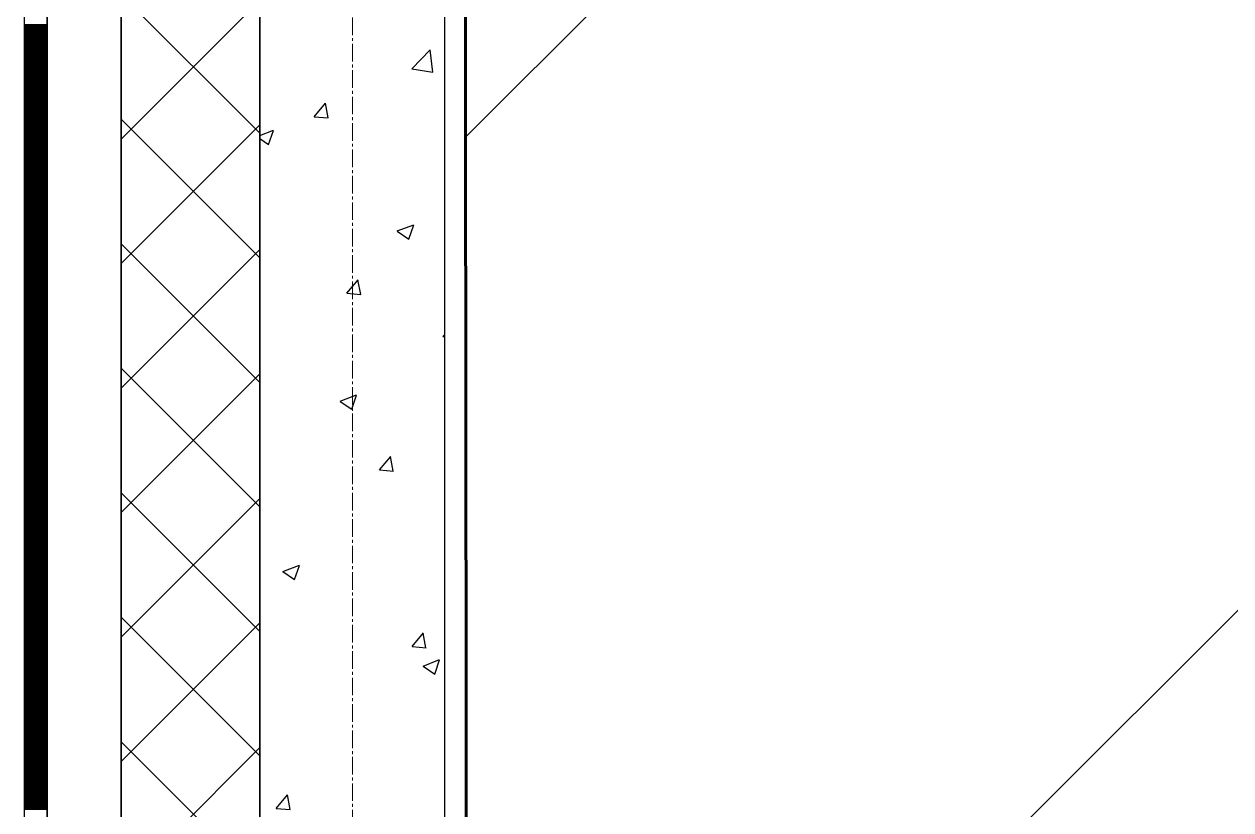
# Model space of a CAD drawing. Header units: millimetres. Extents: x 538266 to 1167394, y 114608 to 637157.
# Drawn here: x 1046079 to 1047383, y 552812 to 553662 of the extents above; entities that cross this region are included whole.
import ezdxf

# ---------------------------------------------------------------- set-up
doc = ezdxf.new("R2010")
doc.units = ezdxf.units.MM
doc.linetypes.add('CENTER2', pattern=[28.575, 19.05, -3.175, 3.175, -3.175])
doc.linetypes.add('DASHED', pattern=[19.05, 12.7, -6.35])
for name, color, linetype, lineweight in [('0) шт стен 3 эт', 150, 'Continuous', 60), ('АР_Стены ПЕНОблок', 52, 'Continuous', 20), ('АР_Тонкая', 254, 'Continuous', 5), ('АР_Утеплитель', 31, 'Continuous', 0), ('АР_Штриховка', 8, 'Continuous', 0)]:
    doc.layers.add(name, color=color, linetype=linetype, lineweight=lineweight)
doc.layers.add('АР_Делит', color=120, linetype='Continuous', lineweight=0, plot=False)
doc.layers.add('РД_Оси_100', color=7, linetype='Continuous', lineweight=0, true_color=0x525252)
doc.layers.add('ФВ-5', color=7, linetype='Continuous')

# ---------------------------------------------------------------- blocks, each defined once
blk = doc.blocks.new('СОШ_2200_АР_ОСИ_М100_28.05.24')
at = {"layer": 'АР_Делит', "color": 251, "linetype": 'DASHED', "true_color": 0x636466}
blk.add_lwpolyline([(114955, 135155), (114955, -355), (93595.036, -355), (93595.036, 13855), (94145, 13855), (94145, 68320), (66055, 68320), (66055, 13857.73), (83455, 13857.73), (83455, -355), (45245, -355), (45245, 13145), (44695, 13145), (44695, 26755), (45245, 26755), (45245, 68320), (20455, 68320), (20455, 26755), (27955, 26755), (27955, 13145), (-355, 13145), (-355, 100855)], dxfattribs=at)
at = {"layer": 'РД_Оси_100', "color": 251, "linetype": 'CENTER2', "true_color": 0x636466}
blk.add_line((0, -6155), (0, 139938.679), dxfattribs=at)
blk = doc.blocks.new('3_этаж1')
at = {"layer": 'АР_Стены ПЕНОблок', "color": 18, "linetype": 'Continuous', "lineweight": 25, "true_color": 0x000000}
for p, q in [((684283.6, 587568.7), (684283.6, 511368.7)), ((684483.6, 511368.7), (684483.6, 587568.7))]:
    blk.add_line(p, q, dxfattribs=at)
at = {"layer": 'АР_Тонкая', "color": 18, "linetype": 'Continuous', "lineweight": 25, "true_color": 0x000000}
for p, q in [((684028.6, 587568.7), (684028.6, 511368.7)), ((684053.6, 587568.7), (684053.6, 511368.7)), ((684053.6, 511368.7), (684053.6, 587568.7)), ((684133.6, 511368.7), (684133.6, 587568.7))]:
    blk.add_line(p, q, dxfattribs=at)
at = {"layer": 'АР_Утеплитель', "color": 18, "linetype": 'Continuous', "lineweight": 25, "true_color": 0x000000}
for p, q in [((684133.6, 587568.7), (684133.6, 511368.7)), ((684283.6, 511368.7), (684283.6, 587568.7))]:
    blk.add_line(p, q, dxfattribs=at)
at = {"layer": 'АР_Штриховка', "color": 18, "linetype": 'Continuous', "lineweight": 25, "true_color": 0x000000}
for p, q in [((684283.6, 553543.9), (684133.6, 553693.9)), ((684133.6, 553537.6), (684283.6, 553687.6)), ((684028.6, 553661.5), (684053.6, 553661.5)), ((684028.6, 553660.5), (684053.6, 553660.5)), ((684028.6, 553659.5), (684053.6, 553659.5)), ((684028.6, 553658.5), (684053.6, 553658.5)), ((684028.6, 553657.5), (684053.6, 553657.5)), ((684028.6, 553656.5), (684053.6, 553656.5)), ((684028.6, 553655.5), (684053.6, 553655.5)), ((684028.6, 553654.5), (684053.6, 553654.5)), ((684028.6, 553653.5), (684053.6, 553653.5)), ((684028.6, 553652.5), (684053.6, 553652.5)), ((684028.6, 553651.5), (684053.6, 553651.5)), ((684028.6, 553650.5), (684053.6, 553650.5)), ((684028.6, 553649.5), (684053.6, 553649.5)), ((684028.6, 553648.5), (684053.6, 553648.5)), ((684028.6, 553647.5), (684053.6, 553647.5)), ((684028.6, 553646.5), (684053.6, 553646.5)), ((684028.6, 553645.5), (684053.6, 553645.5)), ((684028.6, 553644.5), (684053.6, 553644.5)), ((684028.6, 553643.5), (684053.6, 553643.5)), ((684028.6, 553642.5), (684053.6, 553642.5)), ((684028.6, 553641.5), (684053.6, 553641.5)), ((684028.6, 553640.5), (684053.6, 553640.5)), ((684028.6, 553639.5), (684053.6, 553639.5)), ((684028.6, 553638.5), (684053.6, 553638.5)), ((684028.6, 553637.5), (684053.6, 553637.5)), ((684028.6, 553636.5), (684053.6, 553636.5)), ((684028.6, 553635.5), (684053.6, 553635.5)), ((684028.6, 553634.5), (684053.6, 553634.5)), ((684028.6, 553633.5), (684053.6, 553633.5)), ((684447.8, 553613.5), (684467.6, 553634.2)), ((684470.4, 553610), (684467.6, 553634.2)), ((684028.6, 553632.5), (684053.6, 553632.5)), ((684028.6, 553631.5), (684053.6, 553631.5)), ((684028.6, 553630.5), (684053.6, 553630.5)), ((684028.6, 553629.5), (684053.6, 553629.5)), ((684028.6, 553628.5), (684053.6, 553628.5)), ((684028.6, 553627.5), (684053.6, 553627.5)), ((684028.6, 553626.5), (684053.6, 553626.5)), ((684028.6, 553625.5), (684053.6, 553625.5)), ((684028.6, 553624.5), (684053.6, 553624.5)), ((684028.6, 553623.5), (684053.6, 553623.5)), ((684028.6, 553622.5), (684053.6, 553622.5)), ((684028.6, 553621.5), (684053.6, 553621.5)), ((684028.6, 553620.5), (684053.6, 553620.5)), ((684028.6, 553619.5), (684053.6, 553619.5)), ((684028.6, 553618.5), (684053.6, 553618.5)), ((684028.6, 553617.5), (684053.6, 553617.5)), ((684028.6, 553616.5), (684053.6, 553616.5)), ((684028.6, 553615.5), (684053.6, 553615.5)), ((684028.6, 553614.5), (684053.6, 553614.5)), ((684028.6, 553613.5), (684053.6, 553613.5)), ((684028.6, 553612.5), (684053.6, 553612.5)), ((684028.6, 553611.5), (684053.6, 553611.5)), ((684028.6, 553610.5), (684053.6, 553610.5)), ((684028.6, 553609.5), (684053.6, 553609.5)), ((684028.6, 553608.5), (684053.6, 553608.5)), ((684028.6, 553607.5), (684053.6, 553607.5)), ((684447.8, 553613.6), (684470.4, 553610.1)), ((684028.6, 553606.5), (684053.6, 553606.5)), ((684028.6, 553605.5), (684053.6, 553605.5)), ((684028.6, 553604.5), (684053.6, 553604.5)), ((684028.6, 553603.5), (684053.6, 553603.5)), ((684028.6, 553602.5), (684053.6, 553602.5)), ((684028.6, 553601.5), (684053.6, 553601.5)), ((684028.6, 553600.5), (684053.6, 553600.5)), ((684028.6, 553599.5), (684053.6, 553599.5)), ((684028.6, 553598.5), (684053.6, 553598.5)), ((684028.6, 553597.5), (684053.6, 553597.5)), ((684028.6, 553596.5), (684053.6, 553596.5)), ((684028.6, 553595.5), (684053.6, 553595.5)), ((684028.6, 553594.5), (684053.6, 553594.5)), ((684028.6, 553593.5), (684053.6, 553593.5)), ((684028.6, 553592.5), (684053.6, 553592.5)), ((684028.6, 553591.5), (684053.6, 553591.5)), ((684028.6, 553590.5), (684053.6, 553590.5)), ((684028.6, 553589.5), (684053.6, 553589.5)), ((684028.6, 553588.5), (684053.6, 553588.5)), ((684028.6, 553587.5), (684053.6, 553587.5)), ((684028.6, 553586.5), (684053.6, 553586.5)), ((684028.6, 553585.5), (684053.6, 553585.5)), ((684028.6, 553584.5), (684053.6, 553584.5)), ((684028.6, 553583.5), (684053.6, 553583.5)), ((684028.6, 553582.5), (684053.6, 553582.5)), ((684028.6, 553581.5), (684053.6, 553581.5)), ((684028.6, 553580.5), (684053.6, 553580.5)), ((684028.6, 553579.5), (684053.6, 553579.5)), ((684028.6, 553578.5), (684053.6, 553578.5)), ((684028.6, 553577.5), (684053.6, 553577.5)), ((684028.6, 553576.5), (684053.6, 553576.5)), ((684028.6, 553575.5), (684053.6, 553575.5)), ((684028.6, 553574.5), (684053.6, 553574.5)), ((684028.6, 553573.5), (684053.6, 553573.5)), ((684028.6, 553572.5), (684053.6, 553572.5)), ((684028.6, 553571.5), (684053.6, 553571.5)), ((684028.6, 553570.5), (684053.6, 553570.5)), ((684028.6, 553569.5), (684053.6, 553569.5)), ((684028.6, 553568.5), (684053.6, 553568.5)), ((684342.3, 553561.8), (684354.6, 553576.4)), ((684357.3, 553560.5), (684354.4, 553576.4)), ((684028.6, 553567.5), (684053.6, 553567.5)), ((684028.6, 553566.5), (684053.6, 553566.5)), ((684028.6, 553565.5), (684053.6, 553565.5)), ((684028.6, 553564.5), (684053.6, 553564.5)), ((684028.6, 553563.5), (684053.6, 553563.5)), ((684028.6, 553562.5), (684053.6, 553562.5)), ((684028.6, 553561.5), (684053.6, 553561.5)), ((684028.6, 553560.5), (684053.6, 553560.5)), ((684028.6, 553559.5), (684053.6, 553559.5)), ((684028.6, 553558.5), (684053.6, 553558.5)), ((684028.6, 553557.5), (684053.6, 553557.5)), ((684028.6, 553556.5), (684053.6, 553556.5)), ((684028.6, 553555.5), (684053.6, 553555.5)), ((684283.6, 553409.2), (684133.6, 553559.2)), ((684342.3, 553561.8), (684357.5, 553560.5)), ((684028.6, 553554.5), (684053.6, 553554.5)), ((684028.6, 553553.5), (684053.6, 553553.5)), ((684028.6, 553552.5), (684053.6, 553552.5)), ((684028.6, 553551.5), (684053.6, 553551.5)), ((684028.6, 553550.5), (684053.6, 553550.5)), ((684028.6, 553549.5), (684053.6, 553549.5)), ((684028.6, 553548.5), (684053.6, 553548.5)), ((684028.6, 553547.5), (684053.6, 553547.5)), ((684028.6, 553546.5), (684053.6, 553546.5)), ((684028.6, 553545.5), (684053.6, 553545.5)), ((684028.6, 553544.5), (684053.6, 553544.5)), ((684028.6, 553543.5), (684053.6, 553543.5)), ((684028.6, 553542.5), (684053.6, 553542.5)), ((684133.6, 553402.9), (684283.6, 553552.9)), ((684283.6, 553541.6), (684298.3, 553547.3)), ((684293, 553531.7), (684298.2, 553547.1)), ((684028.6, 553541.5), (684053.6, 553541.5)), ((684028.6, 553540.5), (684053.6, 553540.5)), ((684028.6, 553539.5), (684053.6, 553539.5)), ((684028.6, 553538.5), (684053.6, 553538.5)), ((684028.6, 553537.5), (684053.6, 553537.5)), ((684028.6, 553536.5), (684053.6, 553536.5)), ((684028.6, 553535.5), (684053.6, 553535.5)), ((684028.6, 553534.5), (684053.6, 553534.5)), ((684028.6, 553533.5), (684053.6, 553533.5)), ((684028.6, 553532.5), (684053.6, 553532.5)), ((684028.6, 553531.5), (684053.6, 553531.5)), ((684028.6, 553530.5), (684053.6, 553530.5)), ((684028.6, 553529.5), (684053.6, 553529.5)), ((684283.6, 553538.1), (684293, 553531.7)), ((684028.6, 553528.5), (684053.6, 553528.5)), ((684028.6, 553527.5), (684053.6, 553527.5)), ((684028.6, 553526.5), (684053.6, 553526.5)), ((684028.6, 553525.5), (684053.6, 553525.5)), ((684028.6, 553524.5), (684053.6, 553524.5)), ((684028.6, 553523.5), (684053.6, 553523.5)), ((684028.6, 553522.5), (684053.6, 553522.5)), ((684028.6, 553521.5), (684053.6, 553521.5)), ((684028.6, 553520.5), (684053.6, 553520.5)), ((684028.6, 553519.5), (684053.6, 553519.5)), ((684028.6, 553518.5), (684053.6, 553518.5)), ((684028.6, 553517.5), (684053.6, 553517.5)), ((684028.6, 553516.5), (684053.6, 553516.5)), ((684028.6, 553515.5), (684053.6, 553515.5)), ((684028.6, 553514.5), (684053.6, 553514.5)), ((684028.6, 553513.5), (684053.6, 553513.5)), ((684028.6, 553512.5), (684053.6, 553512.5)), ((684028.6, 553511.5), (684053.6, 553511.5)), ((684028.6, 553510.5), (684053.6, 553510.5)), ((684028.6, 553509.5), (684053.6, 553509.5)), ((684028.6, 553508.5), (684053.6, 553508.5)), ((684028.6, 553507.5), (684053.6, 553507.5)), ((684028.6, 553506.5), (684053.6, 553506.5)), ((684028.6, 553505.5), (684053.6, 553505.5)), ((684028.6, 553504.5), (684053.6, 553504.5)), ((684028.6, 553503.5), (684053.6, 553503.5)), ((684028.6, 553502.5), (684053.6, 553502.5)), ((684028.6, 553501.5), (684053.6, 553501.5)), ((684028.6, 553500.5), (684053.6, 553500.5)), ((684028.6, 553499.5), (684053.6, 553499.5)), ((684028.6, 553498.5), (684053.6, 553498.5)), ((684028.6, 553497.5), (684053.6, 553497.5)), ((684028.6, 553496.5), (684053.6, 553496.5)), ((684028.6, 553495.5), (684053.6, 553495.5)), ((684028.6, 553494.5), (684053.6, 553494.5)), ((684028.6, 553493.5), (684053.6, 553493.5)), ((684028.6, 553492.5), (684053.6, 553492.5)), ((684028.6, 553491.5), (684053.6, 553491.5)), ((684028.6, 553490.5), (684053.6, 553490.5)), ((684028.6, 553489.5), (684053.6, 553489.5)), ((684028.6, 553488.5), (684053.6, 553488.5)), ((684028.6, 553487.5), (684053.6, 553487.5)), ((684028.6, 553486.5), (684053.6, 553486.5)), ((684028.6, 553485.5), (684053.6, 553485.5)), ((684028.6, 553484.5), (684053.6, 553484.5)), ((684028.6, 553483.5), (684053.6, 553483.5)), ((684028.6, 553482.5), (684053.6, 553482.5)), ((684028.6, 553481.5), (684053.6, 553481.5)), ((684028.6, 553480.5), (684053.6, 553480.5)), ((684028.6, 553479.5), (684053.6, 553479.5)), ((684028.6, 553478.5), (684053.6, 553478.5)), ((684028.6, 553477.5), (684053.6, 553477.5)), ((684028.6, 553476.5), (684053.6, 553476.5)), ((684028.6, 553475.5), (684053.6, 553475.5)), ((684028.6, 553474.5), (684053.6, 553474.5)), ((684028.6, 553473.5), (684053.6, 553473.5)), ((684028.6, 553472.5), (684053.6, 553472.5)), ((684028.6, 553471.5), (684053.6, 553471.5)), ((684028.6, 553470.5), (684053.6, 553470.5)), ((684028.6, 553469.5), (684053.6, 553469.5)), ((684028.6, 553468.5), (684053.6, 553468.5)), ((684028.6, 553467.5), (684053.6, 553467.5)), ((684028.6, 553466.5), (684053.6, 553466.5)), ((684028.6, 553465.5), (684053.6, 553465.5)), ((684028.6, 553464.5), (684053.6, 553464.5)), ((684028.6, 553463.5), (684053.6, 553463.5)), ((684028.6, 553462.5), (684053.6, 553462.5)), ((684028.6, 553461.5), (684053.6, 553461.5)), ((684028.6, 553460.5), (684053.6, 553460.5)), ((684028.6, 553459.5), (684053.6, 553459.5)), ((684028.6, 553458.5), (684053.6, 553458.5)), ((684028.6, 553457.5), (684053.6, 553457.5)), ((684028.6, 553456.5), (684053.6, 553456.5)), ((684028.6, 553455.5), (684053.6, 553455.5)), ((684028.6, 553454.5), (684053.6, 553454.5)), ((684028.6, 553453.5), (684053.6, 553453.5)), ((684028.6, 553452.5), (684053.6, 553452.5)), ((684028.6, 553451.5), (684053.6, 553451.5)), ((684028.6, 553450.5), (684053.6, 553450.5)), ((684028.6, 553449.5), (684053.6, 553449.5)), ((684028.6, 553448.5), (684053.6, 553448.5)), ((684028.6, 553447.5), (684053.6, 553447.5)), ((684028.6, 553446.5), (684053.6, 553446.5)), ((684028.6, 553445.5), (684053.6, 553445.5)), ((684028.6, 553444.5), (684053.6, 553444.5)), ((684028.6, 553443.5), (684053.6, 553443.5)), ((684028.6, 553442.5), (684053.6, 553442.5)), ((684028.6, 553441.5), (684053.6, 553441.5)), ((684028.6, 553440.5), (684053.6, 553440.5)), ((684028.6, 553439.5), (684053.6, 553439.5)), ((684028.6, 553438.5), (684053.6, 553438.5)), ((684432, 553438), (684444.6, 553429.4)), ((684432.1, 553438.2), (684449.9, 553445)), ((684444.6, 553429.4), (684449.8, 553444.8)), ((684028.6, 553437.5), (684053.6, 553437.5)), ((684028.6, 553436.5), (684053.6, 553436.5)), ((684028.6, 553435.5), (684053.6, 553435.5)), ((684028.6, 553434.5), (684053.6, 553434.5)), ((684028.6, 553433.5), (684053.6, 553433.5)), ((684028.6, 553432.5), (684053.6, 553432.5)), ((684028.6, 553431.5), (684053.6, 553431.5)), ((684028.6, 553430.5), (684053.6, 553430.5)), ((684028.6, 553429.5), (684053.6, 553429.5)), ((684028.6, 553428.5), (684053.6, 553428.5)), ((684028.6, 553427.5), (684053.6, 553427.5)), ((684028.6, 553426.5), (684053.6, 553426.5)), ((684028.6, 553425.5), (684053.6, 553425.5)), ((684028.6, 553424.5), (684053.6, 553424.5)), ((684028.6, 553423.5), (684053.6, 553423.5)), ((684028.6, 553422.5), (684053.6, 553422.5)), ((684028.6, 553421.5), (684053.6, 553421.5)), ((684028.6, 553420.5), (684053.6, 553420.5)), ((684028.6, 553419.5), (684053.6, 553419.5)), ((684028.6, 553418.5), (684053.6, 553418.5)), ((684028.6, 553417.5), (684053.6, 553417.5)), ((684028.6, 553416.5), (684053.6, 553416.5)), ((684028.6, 553415.5), (684053.6, 553415.5)), ((684028.6, 553414.5), (684053.6, 553414.5)), ((684028.6, 553413.5), (684053.6, 553413.5)), ((684028.6, 553412.5), (684053.6, 553412.5)), ((684283.6, 553274.4), (684133.6, 553424.4)), ((684133.6, 553268.2), (684283.6, 553418.2)), ((684028.6, 553411.5), (684053.6, 553411.5)), ((684028.6, 553410.5), (684053.6, 553410.5)), ((684028.6, 553409.5), (684053.6, 553409.5)), ((684028.6, 553408.5), (684053.6, 553408.5)), ((684028.6, 553407.5), (684053.6, 553407.5)), ((684028.6, 553406.5), (684053.6, 553406.5)), ((684028.6, 553405.5), (684053.6, 553405.5)), ((684028.6, 553404.5), (684053.6, 553404.5)), ((684028.6, 553403.5), (684053.6, 553403.5)), ((684028.6, 553402.5), (684053.6, 553402.5)), ((684028.6, 553401.5), (684053.6, 553401.5)), ((684028.6, 553400.5), (684053.6, 553400.5)), ((684028.6, 553399.5), (684053.6, 553399.5)), ((684028.6, 553398.5), (684053.6, 553398.5)), ((684028.6, 553397.5), (684053.6, 553397.5)), ((684028.6, 553396.5), (684053.6, 553396.5)), ((684028.6, 553395.5), (684053.6, 553395.5)), ((684028.6, 553394.5), (684053.6, 553394.5)), ((684028.6, 553393.5), (684053.6, 553393.5)), ((684028.6, 553392.5), (684053.6, 553392.5)), ((684028.6, 553391.5), (684053.6, 553391.5)), ((684028.6, 553390.5), (684053.6, 553390.5)), ((684028.6, 553389.5), (684053.6, 553389.5)), ((684028.6, 553388.5), (684053.6, 553388.5)), ((684028.6, 553387.5), (684053.6, 553387.5)), ((684028.6, 553386.5), (684053.6, 553386.5)), ((684028.6, 553385.5), (684053.6, 553385.5)), ((684028.6, 553384.5), (684053.6, 553384.5)), ((684028.6, 553383.5), (684053.6, 553383.5)), ((684028.6, 553382.5), (684053.6, 553382.5)), ((684028.6, 553381.5), (684053.6, 553381.5)), ((684028.6, 553380.5), (684053.6, 553380.5)), ((684028.6, 553379.5), (684053.6, 553379.5)), ((684028.6, 553378.5), (684053.6, 553378.5)), ((684028.6, 553377.5), (684053.6, 553377.5)), ((684028.6, 553376.5), (684053.6, 553376.5)), ((684028.6, 553375.5), (684053.6, 553375.5)), ((684028.6, 553374.5), (684053.6, 553374.5)), ((684028.6, 553373.5), (684053.6, 553373.5)), ((684028.6, 553372.5), (684053.6, 553372.5)), ((684377.5, 553370.8), (684389.8, 553385.4)), ((684392.6, 553369.4), (684389.6, 553385.3)), ((684028.6, 553371.5), (684053.6, 553371.5)), ((684028.6, 553370.5), (684053.6, 553370.5)), ((684028.6, 553369.5), (684053.6, 553369.5)), ((684028.6, 553368.5), (684053.6, 553368.5)), ((684028.6, 553367.5), (684053.6, 553367.5)), ((684028.6, 553366.5), (684053.6, 553366.5)), ((684028.6, 553365.5), (684053.6, 553365.5)), ((684028.6, 553364.5), (684053.6, 553364.5)), ((684028.6, 553363.5), (684053.6, 553363.5)), ((684028.6, 553362.5), (684053.6, 553362.5)), ((684028.6, 553361.5), (684053.6, 553361.5)), ((684028.6, 553360.5), (684053.6, 553360.5)), ((684028.6, 553359.5), (684053.6, 553359.5)), ((684377.5, 553370.8), (684392.7, 553369.4)), ((684028.6, 553358.5), (684053.6, 553358.5)), ((684028.6, 553357.5), (684053.6, 553357.5)), ((684028.6, 553356.5), (684053.6, 553356.5)), ((684028.6, 553355.5), (684053.6, 553355.5)), ((684028.6, 553354.5), (684053.6, 553354.5)), ((684028.6, 553353.5), (684053.6, 553353.5)), ((684028.6, 553352.5), (684053.6, 553352.5)), ((684028.6, 553351.5), (684053.6, 553351.5)), ((684028.6, 553350.5), (684053.6, 553350.5)), ((684028.6, 553349.5), (684053.6, 553349.5)), ((684028.6, 553348.5), (684053.6, 553348.5)), ((684028.6, 553347.5), (684053.6, 553347.5)), ((684028.6, 553346.5), (684053.6, 553346.5)), ((684028.6, 553345.5), (684053.6, 553345.5)), ((684028.6, 553344.5), (684053.6, 553344.5)), ((684028.6, 553343.5), (684053.6, 553343.5)), ((684028.6, 553342.5), (684053.6, 553342.5)), ((684028.6, 553341.5), (684053.6, 553341.5)), ((684028.6, 553340.5), (684053.6, 553340.5)), ((684028.6, 553339.5), (684053.6, 553339.5)), ((684028.6, 553338.5), (684053.6, 553338.5)), ((684028.6, 553337.5), (684053.6, 553337.5)), ((684028.6, 553336.5), (684053.6, 553336.5)), ((684028.6, 553335.5), (684053.6, 553335.5)), ((684028.6, 553334.5), (684053.6, 553334.5)), ((684028.6, 553333.5), (684053.6, 553333.5)), ((684028.6, 553332.5), (684053.6, 553332.5)), ((684028.6, 553331.5), (684053.6, 553331.5)), ((684028.6, 553330.5), (684053.6, 553330.5)), ((684028.6, 553329.5), (684053.6, 553329.5)), ((684028.6, 553328.5), (684053.6, 553328.5)), ((684028.6, 553327.5), (684053.6, 553327.5)), ((684028.6, 553326.5), (684053.6, 553326.5)), ((684028.6, 553325.5), (684053.6, 553325.5)), ((684028.6, 553324.5), (684053.6, 553324.5)), ((684028.6, 553323.5), (684053.6, 553323.5)), ((684028.6, 553322.5), (684053.6, 553322.5)), ((684028.6, 553321.5), (684053.6, 553321.5)), ((684028.6, 553320.5), (684053.6, 553320.5)), ((684481.5, 553324.1), (684483.6, 553326.3)), ((684481.5, 553324.1), (684483.6, 553323.8)), ((684028.6, 553319.5), (684053.6, 553319.5)), ((684028.6, 553318.5), (684053.6, 553318.5)), ((684028.6, 553317.5), (684053.6, 553317.5)), ((684028.6, 553316.5), (684053.6, 553316.5)), ((684028.6, 553315.5), (684053.6, 553315.5)), ((684028.6, 553314.5), (684053.6, 553314.5)), ((684028.6, 553313.5), (684053.6, 553313.5)), ((684028.6, 553312.5), (684053.6, 553312.5)), ((684028.6, 553311.5), (684053.6, 553311.5)), ((684028.6, 553310.5), (684053.6, 553310.5)), ((684028.6, 553309.5), (684053.6, 553309.5)), ((684028.6, 553308.5), (684053.6, 553308.5)), ((684028.6, 553307.5), (684053.6, 553307.5)), ((684028.6, 553306.5), (684053.6, 553306.5)), ((684028.6, 553305.5), (684053.6, 553305.5)), ((684028.6, 553304.5), (684053.6, 553304.5)), ((684028.6, 553303.5), (684053.6, 553303.5)), ((684028.6, 553302.5), (684053.6, 553302.5)), ((684028.6, 553301.5), (684053.6, 553301.5)), ((684028.6, 553300.5), (684053.6, 553300.5)), ((684028.6, 553299.5), (684053.6, 553299.5)), ((684028.6, 553298.5), (684053.6, 553298.5)), ((684028.6, 553297.5), (684053.6, 553297.5)), ((684028.6, 553296.5), (684053.6, 553296.5)), ((684028.6, 553295.5), (684053.6, 553295.5)), ((684028.6, 553294.5), (684053.6, 553294.5)), ((684028.6, 553293.5), (684053.6, 553293.5)), ((684028.6, 553292.5), (684053.6, 553292.5)), ((684028.6, 553291.5), (684053.6, 553291.5)), ((684028.6, 553290.5), (684053.6, 553290.5)), ((684028.6, 553289.5), (684053.6, 553289.5)), ((684028.6, 553288.5), (684053.6, 553288.5)), ((684028.6, 553287.5), (684053.6, 553287.5)), ((684028.6, 553286.5), (684053.6, 553286.5)), ((684028.6, 553285.5), (684053.6, 553285.5)), ((684028.6, 553284.5), (684053.6, 553284.5)), ((684028.6, 553283.5), (684053.6, 553283.5)), ((684028.6, 553282.5), (684053.6, 553282.5)), ((684028.6, 553281.5), (684053.6, 553281.5)), ((684283.6, 553139.7), (684133.6, 553289.7)), ((684133.6, 553133.5), (684283.6, 553283.5)), ((684028.6, 553280.5), (684053.6, 553280.5)), ((684028.6, 553279.5), (684053.6, 553279.5)), ((684028.6, 553278.5), (684053.6, 553278.5)), ((684028.6, 553277.5), (684053.6, 553277.5)), ((684028.6, 553276.5), (684053.6, 553276.5)), ((684028.6, 553275.5), (684053.6, 553275.5)), ((684028.6, 553274.5), (684053.6, 553274.5)), ((684028.6, 553273.5), (684053.6, 553273.5)), ((684028.6, 553272.5), (684053.6, 553272.5)), ((684028.6, 553271.5), (684053.6, 553271.5)), ((684028.6, 553270.5), (684053.6, 553270.5)), ((684028.6, 553269.5), (684053.6, 553269.5)), ((684028.6, 553268.5), (684053.6, 553268.5)), ((684028.6, 553267.5), (684053.6, 553267.5)), ((684028.6, 553266.5), (684053.6, 553266.5)), ((684028.6, 553265.5), (684053.6, 553265.5)), ((684028.6, 553264.5), (684053.6, 553264.5)), ((684028.6, 553263.5), (684053.6, 553263.5)), ((684028.6, 553262.5), (684053.6, 553262.5)), ((684028.6, 553261.5), (684053.6, 553261.5)), ((684028.6, 553260.5), (684053.6, 553260.5)), ((684028.6, 553259.5), (684053.6, 553259.5)), ((684028.6, 553258.5), (684053.6, 553258.5)), ((684028.6, 553257.5), (684053.6, 553257.5)), ((684028.6, 553256.5), (684053.6, 553256.5)), ((684028.6, 553255.5), (684053.6, 553255.5)), ((684370.3, 553254), (684388.1, 553260.8)), ((684382.8, 553245.3), (684388, 553260.6)), ((684028.6, 553254.5), (684053.6, 553254.5)), ((684028.6, 553253.5), (684053.6, 553253.5)), ((684028.6, 553252.5), (684053.6, 553252.5)), ((684028.6, 553251.5), (684053.6, 553251.5)), ((684028.6, 553250.5), (684053.6, 553250.5)), ((684028.6, 553249.5), (684053.6, 553249.5)), ((684028.6, 553248.5), (684053.6, 553248.5)), ((684028.6, 553247.5), (684053.6, 553247.5)), ((684028.6, 553246.5), (684053.6, 553246.5)), ((684028.6, 553245.5), (684053.6, 553245.5)), ((684028.6, 553244.5), (684053.6, 553244.5)), ((684028.6, 553243.5), (684053.6, 553243.5)), ((684028.6, 553242.5), (684053.6, 553242.5)), ((684370.2, 553253.8), (684382.8, 553245.3)), ((684028.6, 553241.5), (684053.6, 553241.5)), ((684028.6, 553240.5), (684053.6, 553240.5)), ((684028.6, 553239.5), (684053.6, 553239.5)), ((684028.6, 553238.5), (684053.6, 553238.5)), ((684028.6, 553237.5), (684053.6, 553237.5)), ((684028.6, 553236.5), (684053.6, 553236.5)), ((684028.6, 553235.5), (684053.6, 553235.5)), ((684028.6, 553234.5), (684053.6, 553234.5)), ((684028.6, 553233.5), (684053.6, 553233.5)), ((684028.6, 553232.5), (684053.6, 553232.5)), ((684028.6, 553231.5), (684053.6, 553231.5)), ((684028.6, 553230.5), (684053.6, 553230.5)), ((684028.6, 553229.5), (684053.6, 553229.5)), ((684028.6, 553228.5), (684053.6, 553228.5)), ((684028.6, 553227.5), (684053.6, 553227.5)), ((684028.6, 553226.5), (684053.6, 553226.5)), ((684028.6, 553225.5), (684053.6, 553225.5)), ((684028.6, 553224.5), (684053.6, 553224.5)), ((684028.6, 553223.5), (684053.6, 553223.5)), ((684028.6, 553222.5), (684053.6, 553222.5)), ((684028.6, 553221.5), (684053.6, 553221.5)), ((684028.6, 553220.5), (684053.6, 553220.5)), ((684028.6, 553219.5), (684053.6, 553219.5)), ((684028.6, 553218.5), (684053.6, 553218.5)), ((684028.6, 553217.5), (684053.6, 553217.5)), ((684028.6, 553216.5), (684053.6, 553216.5)), ((684028.6, 553215.5), (684053.6, 553215.5)), ((684028.6, 553214.5), (684053.6, 553214.5)), ((684028.6, 553213.5), (684053.6, 553213.5)), ((684028.6, 553212.5), (684053.6, 553212.5)), ((684028.6, 553211.5), (684053.6, 553211.5)), ((684028.6, 553210.5), (684053.6, 553210.5)), ((684028.6, 553209.5), (684053.6, 553209.5)), ((684028.6, 553208.5), (684053.6, 553208.5)), ((684028.6, 553207.5), (684053.6, 553207.5)), ((684028.6, 553206.5), (684053.6, 553206.5)), ((684028.6, 553205.5), (684053.6, 553205.5)), ((684028.6, 553204.5), (684053.6, 553204.5)), ((684028.6, 553203.5), (684053.6, 553203.5)), ((684028.6, 553202.5), (684053.6, 553202.5)), ((684028.6, 553201.5), (684053.6, 553201.5)), ((684028.6, 553200.5), (684053.6, 553200.5)), ((684028.6, 553199.5), (684053.6, 553199.5)), ((684028.6, 553198.5), (684053.6, 553198.5)), ((684028.6, 553197.5), (684053.6, 553197.5)), ((684028.6, 553196.5), (684053.6, 553196.5)), ((684028.6, 553195.5), (684053.6, 553195.5)), ((684028.6, 553194.5), (684053.6, 553194.5)), ((684028.6, 553193.5), (684053.6, 553193.5)), ((684028.6, 553192.5), (684053.6, 553192.5)), ((684028.6, 553191.5), (684053.6, 553191.5)), ((684028.6, 553190.5), (684053.6, 553190.5)), ((684412.8, 553179.7), (684425, 553194.3)), ((684427.8, 553178.4), (684424.9, 553194.3)), ((684028.6, 553189.5), (684053.6, 553189.5)), ((684028.6, 553188.5), (684053.6, 553188.5)), ((684028.6, 553187.5), (684053.6, 553187.5)), ((684028.6, 553186.5), (684053.6, 553186.5)), ((684028.6, 553185.5), (684053.6, 553185.5)), ((684028.6, 553184.5), (684053.6, 553184.5)), ((684028.6, 553183.5), (684053.6, 553183.5)), ((684028.6, 553182.5), (684053.6, 553182.5)), ((684028.6, 553181.5), (684053.6, 553181.5)), ((684028.6, 553180.5), (684053.6, 553180.5)), ((684028.6, 553179.5), (684053.6, 553179.5)), ((684028.6, 553178.5), (684053.6, 553178.5)), ((684028.6, 553177.5), (684053.6, 553177.5)), ((684412.8, 553179.7), (684428, 553178.4)), ((684028.6, 553176.5), (684053.6, 553176.5)), ((684028.6, 553175.5), (684053.6, 553175.5)), ((684028.6, 553174.5), (684053.6, 553174.5)), ((684028.6, 553173.5), (684053.6, 553173.5)), ((684028.6, 553172.5), (684053.6, 553172.5)), ((684028.6, 553171.5), (684053.6, 553171.5)), ((684028.6, 553170.5), (684053.6, 553170.5)), ((684028.6, 553169.5), (684053.6, 553169.5)), ((684028.6, 553168.5), (684053.6, 553168.5)), ((684028.6, 553167.5), (684053.6, 553167.5)), ((684028.6, 553166.5), (684053.6, 553166.5)), ((684028.6, 553165.5), (684053.6, 553165.5)), ((684028.6, 553164.5), (684053.6, 553164.5)), ((684028.6, 553163.5), (684053.6, 553163.5)), ((684028.6, 553162.5), (684053.6, 553162.5)), ((684028.6, 553161.5), (684053.6, 553161.5)), ((684028.6, 553160.5), (684053.6, 553160.5)), ((684028.6, 553159.5), (684053.6, 553159.5)), ((684028.6, 553158.5), (684053.6, 553158.5)), ((684028.6, 553157.5), (684053.6, 553157.5)), ((684028.6, 553156.5), (684053.6, 553156.5)), ((684028.6, 553155.5), (684053.6, 553155.5)), ((684028.6, 553154.5), (684053.6, 553154.5)), ((684028.6, 553153.5), (684053.6, 553153.5)), ((684028.6, 553152.5), (684053.6, 553152.5)), ((684028.6, 553151.5), (684053.6, 553151.5)), ((684283.6, 553005), (684133.6, 553155)), ((684028.6, 553150.5), (684053.6, 553150.5)), ((684028.6, 553149.5), (684053.6, 553149.5)), ((684028.6, 553148.5), (684053.6, 553148.5)), ((684028.6, 553147.5), (684053.6, 553147.5)), ((684028.6, 553146.5), (684053.6, 553146.5)), ((684028.6, 553145.5), (684053.6, 553145.5)), ((684028.6, 553144.5), (684053.6, 553144.5)), ((684028.6, 553143.5), (684053.6, 553143.5)), ((684028.6, 553142.5), (684053.6, 553142.5)), ((684028.6, 553141.5), (684053.6, 553141.5)), ((684028.6, 553140.5), (684053.6, 553140.5)), ((684028.6, 553139.5), (684053.6, 553139.5)), ((684028.6, 553138.5), (684053.6, 553138.5)), ((684133.6, 552998.8), (684283.6, 553148.8)), ((684028.6, 553137.5), (684053.6, 553137.5)), ((684028.6, 553136.5), (684053.6, 553136.5)), ((684028.6, 553135.5), (684053.6, 553135.5)), ((684028.6, 553134.5), (684053.6, 553134.5)), ((684028.6, 553133.5), (684053.6, 553133.5)), ((684028.6, 553132.5), (684053.6, 553132.5)), ((684028.6, 553131.5), (684053.6, 553131.5)), ((684028.6, 553130.5), (684053.6, 553130.5)), ((684028.6, 553129.5), (684053.6, 553129.5)), ((684028.6, 553128.5), (684053.6, 553128.5)), ((684028.6, 553127.5), (684053.6, 553127.5)), ((684028.6, 553126.5), (684053.6, 553126.5)), ((684028.6, 553125.5), (684053.6, 553125.5)), ((684028.6, 553124.5), (684053.6, 553124.5)), ((684028.6, 553123.5), (684053.6, 553123.5)), ((684028.6, 553122.5), (684053.6, 553122.5)), ((684028.6, 553121.5), (684053.6, 553121.5)), ((684028.6, 553120.5), (684053.6, 553120.5)), ((684028.6, 553119.5), (684053.6, 553119.5)), ((684028.6, 553118.5), (684053.6, 553118.5)), ((684028.6, 553117.5), (684053.6, 553117.5)), ((684028.6, 553116.5), (684053.6, 553116.5)), ((684028.6, 553115.5), (684053.6, 553115.5)), ((684028.6, 553114.5), (684053.6, 553114.5)), ((684028.6, 553113.5), (684053.6, 553113.5)), ((684028.6, 553112.5), (684053.6, 553112.5)), ((684028.6, 553111.5), (684053.6, 553111.5)), ((684028.6, 553110.5), (684053.6, 553110.5)), ((684028.6, 553109.5), (684053.6, 553109.5)), ((684028.6, 553108.5), (684053.6, 553108.5)), ((684028.6, 553107.5), (684053.6, 553107.5)), ((684028.6, 553106.5), (684053.6, 553106.5)), ((684028.6, 553105.5), (684053.6, 553105.5)), ((684028.6, 553104.5), (684053.6, 553104.5)), ((684028.6, 553103.5), (684053.6, 553103.5)), ((684028.6, 553102.5), (684053.6, 553102.5)), ((684028.6, 553101.5), (684053.6, 553101.5)), ((684028.6, 553100.5), (684053.6, 553100.5)), ((684028.6, 553099.5), (684053.6, 553099.5)), ((684028.6, 553098.5), (684053.6, 553098.5)), ((684028.6, 553097.5), (684053.6, 553097.5)), ((684028.6, 553096.5), (684053.6, 553096.5)), ((684028.6, 553095.5), (684053.6, 553095.5)), ((684028.6, 553094.5), (684053.6, 553094.5)), ((684028.6, 553093.5), (684053.6, 553093.5)), ((684028.6, 553092.5), (684053.6, 553092.5)), ((684028.6, 553091.5), (684053.6, 553091.5)), ((684028.6, 553090.5), (684053.6, 553090.5)), ((684028.6, 553089.5), (684053.6, 553089.5)), ((684028.6, 553088.5), (684053.6, 553088.5)), ((684028.6, 553087.5), (684053.6, 553087.5)), ((684028.6, 553086.5), (684053.6, 553086.5)), ((684028.6, 553085.5), (684053.6, 553085.5)), ((684028.6, 553084.5), (684053.6, 553084.5)), ((684028.6, 553083.5), (684053.6, 553083.5)), ((684028.6, 553082.5), (684053.6, 553082.5)), ((684028.6, 553081.5), (684053.6, 553081.5)), ((684028.6, 553080.5), (684053.6, 553080.5)), ((684028.6, 553079.5), (684053.6, 553079.5)), ((684028.6, 553078.5), (684053.6, 553078.5)), ((684028.6, 553077.5), (684053.6, 553077.5)), ((684028.6, 553076.5), (684053.6, 553076.5)), ((684028.6, 553075.5), (684053.6, 553075.5)), ((684028.6, 553074.5), (684053.6, 553074.5)), ((684028.6, 553073.5), (684053.6, 553073.5)), ((684028.6, 553072.5), (684053.6, 553072.5)), ((684308.5, 553069.8), (684326.3, 553076.6)), ((684321, 553061.1), (684326.2, 553076.4)), ((684028.6, 553071.5), (684053.6, 553071.5)), ((684028.6, 553070.5), (684053.6, 553070.5)), ((684028.6, 553069.5), (684053.6, 553069.5)), ((684028.6, 553068.5), (684053.6, 553068.5)), ((684028.6, 553067.5), (684053.6, 553067.5)), ((684028.6, 553066.5), (684053.6, 553066.5)), ((684028.6, 553065.5), (684053.6, 553065.5)), ((684028.6, 553064.5), (684053.6, 553064.5)), ((684028.6, 553063.5), (684053.6, 553063.5)), ((684028.6, 553062.5), (684053.6, 553062.5)), ((684028.6, 553061.5), (684053.6, 553061.5)), ((684028.6, 553060.5), (684053.6, 553060.5)), ((684028.6, 553059.5), (684053.6, 553059.5)), ((684308.4, 553069.6), (684321, 553061.1)), ((684028.6, 553058.5), (684053.6, 553058.5)), ((684028.6, 553057.5), (684053.6, 553057.5)), ((684028.6, 553056.5), (684053.6, 553056.5)), ((684028.6, 553055.5), (684053.6, 553055.5)), ((684028.6, 553054.5), (684053.6, 553054.5)), ((684028.6, 553053.5), (684053.6, 553053.5)), ((684028.6, 553052.5), (684053.6, 553052.5)), ((684028.6, 553051.5), (684053.6, 553051.5)), ((684028.6, 553050.5), (684053.6, 553050.5)), ((684028.6, 553049.5), (684053.6, 553049.5)), ((684028.6, 553048.5), (684053.6, 553048.5)), ((684028.6, 553047.5), (684053.6, 553047.5)), ((684028.6, 553046.5), (684053.6, 553046.5)), ((684028.6, 553045.5), (684053.6, 553045.5)), ((684028.6, 553044.5), (684053.6, 553044.5)), ((684028.6, 553043.5), (684053.6, 553043.5)), ((684028.6, 553042.5), (684053.6, 553042.5)), ((684028.6, 553041.5), (684053.6, 553041.5)), ((684028.6, 553040.5), (684053.6, 553040.5)), ((684028.6, 553039.5), (684053.6, 553039.5)), ((684028.6, 553038.5), (684053.6, 553038.5)), ((684028.6, 553037.5), (684053.6, 553037.5)), ((684028.6, 553036.5), (684053.6, 553036.5)), ((684028.6, 553035.5), (684053.6, 553035.5)), ((684028.6, 553034.5), (684053.6, 553034.5)), ((684028.6, 553033.5), (684053.6, 553033.5)), ((684028.6, 553032.5), (684053.6, 553032.5)), ((684028.6, 553031.5), (684053.6, 553031.5)), ((684028.6, 553030.5), (684053.6, 553030.5)), ((684028.6, 553029.5), (684053.6, 553029.5)), ((684028.6, 553028.5), (684053.6, 553028.5)), ((684028.6, 553027.5), (684053.6, 553027.5)), ((684028.6, 553026.5), (684053.6, 553026.5)), ((684028.6, 553025.5), (684053.6, 553025.5)), ((684028.6, 553024.5), (684053.6, 553024.5)), ((684028.6, 553023.5), (684053.6, 553023.5)), ((684028.6, 553022.5), (684053.6, 553022.5)), ((684028.6, 553021.5), (684053.6, 553021.5)), ((684028.6, 553020.5), (684053.6, 553020.5)), ((684283.6, 552870.3), (684133.6, 553020.3)), ((684028.6, 553019.5), (684053.6, 553019.5)), ((684028.6, 553018.5), (684053.6, 553018.5)), ((684028.6, 553017.5), (684053.6, 553017.5)), ((684028.6, 553016.5), (684053.6, 553016.5)), ((684028.6, 553015.5), (684053.6, 553015.5)), ((684028.6, 553014.5), (684053.6, 553014.5)), ((684028.6, 553013.5), (684053.6, 553013.5)), ((684028.6, 553012.5), (684053.6, 553012.5)), ((684028.6, 553011.5), (684053.6, 553011.5)), ((684028.6, 553010.5), (684053.6, 553010.5)), ((684028.6, 553009.5), (684053.6, 553009.5)), ((684028.6, 553008.5), (684053.6, 553008.5)), ((684028.6, 553007.5), (684053.6, 553007.5)), ((684133.6, 552864.1), (684283.6, 553014.1)), ((684028.6, 553006.5), (684053.6, 553006.5)), ((684028.6, 553005.5), (684053.6, 553005.5)), ((684028.6, 553004.5), (684053.6, 553004.5)), ((684028.6, 553003.5), (684053.6, 553003.5)), ((684028.6, 553002.5), (684053.6, 553002.5)), ((684028.6, 553001.5), (684053.6, 553001.5)), ((684028.6, 553000.5), (684053.6, 553000.5)), ((684028.6, 552999.5), (684053.6, 552999.5)), ((684028.6, 552998.5), (684053.6, 552998.5)), ((684028.6, 552997.5), (684053.6, 552997.5)), ((684028.6, 552996.5), (684053.6, 552996.5)), ((684028.6, 552995.5), (684053.6, 552995.5)), ((684028.6, 552994.5), (684053.6, 552994.5)), ((684448, 552988.7), (684460.3, 553003.3)), ((684463.1, 552987.3), (684460.1, 553003.2)), ((684028.6, 552993.5), (684053.6, 552993.5)), ((684028.6, 552992.5), (684053.6, 552992.5)), ((684028.6, 552991.5), (684053.6, 552991.5)), ((684028.6, 552990.5), (684053.6, 552990.5)), ((684028.6, 552989.5), (684053.6, 552989.5)), ((684028.6, 552988.5), (684053.6, 552988.5)), ((684028.6, 552987.5), (684053.6, 552987.5)), ((684028.6, 552986.5), (684053.6, 552986.5)), ((684028.6, 552985.5), (684053.6, 552985.5)), ((684028.6, 552984.5), (684053.6, 552984.5)), ((684028.6, 552983.5), (684053.6, 552983.5)), ((684028.6, 552982.5), (684053.6, 552982.5)), ((684028.6, 552981.5), (684053.6, 552981.5)), ((684448, 552988.7), (684463.2, 552987.3)), ((684028.6, 552980.5), (684053.6, 552980.5)), ((684028.6, 552979.5), (684053.6, 552979.5)), ((684028.6, 552978.5), (684053.6, 552978.5)), ((684028.6, 552977.5), (684053.6, 552977.5)), ((684028.6, 552976.5), (684053.6, 552976.5)), ((684028.6, 552975.5), (684053.6, 552975.5)), ((684028.6, 552974.5), (684053.6, 552974.5)), ((684028.6, 552973.5), (684053.6, 552973.5)), ((684028.6, 552972.5), (684053.6, 552972.5)), ((684028.6, 552971.5), (684053.6, 552971.5)), ((684028.6, 552970.5), (684053.6, 552970.5)), ((684028.6, 552969.5), (684053.6, 552969.5)), ((684028.6, 552968.5), (684053.6, 552968.5)), ((684460.1, 552967.5), (684477.9, 552974.4)), ((684472.7, 552958.8), (684477.8, 552974.2)), ((684028.6, 552967.5), (684053.6, 552967.5)), ((684028.6, 552966.5), (684053.6, 552966.5)), ((684028.6, 552965.5), (684053.6, 552965.5)), ((684028.6, 552964.5), (684053.6, 552964.5)), ((684028.6, 552963.5), (684053.6, 552963.5)), ((684028.6, 552962.5), (684053.6, 552962.5)), ((684028.6, 552961.5), (684053.6, 552961.5)), ((684028.6, 552960.5), (684053.6, 552960.5)), ((684028.6, 552959.5), (684053.6, 552959.5)), ((684028.6, 552958.5), (684053.6, 552958.5)), ((684028.6, 552957.5), (684053.6, 552957.5)), ((684028.6, 552956.5), (684053.6, 552956.5)), ((684028.6, 552955.5), (684053.6, 552955.5)), ((684460, 552967.3), (684472.6, 552958.8)), ((684028.6, 552954.5), (684053.6, 552954.5)), ((684028.6, 552953.5), (684053.6, 552953.5)), ((684028.6, 552952.5), (684053.6, 552952.5)), ((684028.6, 552951.5), (684053.6, 552951.5)), ((684028.6, 552950.5), (684053.6, 552950.5)), ((684028.6, 552949.5), (684053.6, 552949.5)), ((684028.6, 552948.5), (684053.6, 552948.5)), ((684028.6, 552947.5), (684053.6, 552947.5)), ((684028.6, 552946.5), (684053.6, 552946.5)), ((684028.6, 552945.5), (684053.6, 552945.5)), ((684028.6, 552944.5), (684053.6, 552944.5)), ((684028.6, 552943.5), (684053.6, 552943.5)), ((684028.6, 552942.5), (684053.6, 552942.5)), ((684028.6, 552941.5), (684053.6, 552941.5)), ((684028.6, 552940.5), (684053.6, 552940.5)), ((684028.6, 552939.5), (684053.6, 552939.5)), ((684028.6, 552938.5), (684053.6, 552938.5)), ((684028.6, 552937.5), (684053.6, 552937.5)), ((684028.6, 552936.5), (684053.6, 552936.5)), ((684028.6, 552935.5), (684053.6, 552935.5)), ((684028.6, 552934.5), (684053.6, 552934.5)), ((684028.6, 552933.5), (684053.6, 552933.5)), ((684028.6, 552932.5), (684053.6, 552932.5)), ((684028.6, 552931.5), (684053.6, 552931.5)), ((684028.6, 552930.5), (684053.6, 552930.5)), ((684028.6, 552929.5), (684053.6, 552929.5)), ((684028.6, 552928.5), (684053.6, 552928.5)), ((684028.6, 552927.5), (684053.6, 552927.5)), ((684028.6, 552926.5), (684053.6, 552926.5)), ((684028.6, 552925.5), (684053.6, 552925.5)), ((684028.6, 552924.5), (684053.6, 552924.5)), ((684028.6, 552923.5), (684053.6, 552923.5)), ((684028.6, 552922.5), (684053.6, 552922.5)), ((684028.6, 552921.5), (684053.6, 552921.5)), ((684028.6, 552920.5), (684053.6, 552920.5)), ((684028.6, 552919.5), (684053.6, 552919.5)), ((684028.6, 552918.5), (684053.6, 552918.5)), ((684028.6, 552917.5), (684053.6, 552917.5)), ((684028.6, 552916.5), (684053.6, 552916.5)), ((684028.6, 552915.5), (684053.6, 552915.5)), ((684028.6, 552914.5), (684053.6, 552914.5)), ((684028.6, 552913.5), (684053.6, 552913.5)), ((684028.6, 552912.5), (684053.6, 552912.5)), ((684028.6, 552911.5), (684053.6, 552911.5)), ((684028.6, 552910.5), (684053.6, 552910.5)), ((684028.6, 552909.5), (684053.6, 552909.5)), ((684028.6, 552908.5), (684053.6, 552908.5)), ((684028.6, 552907.5), (684053.6, 552907.5)), ((684028.6, 552906.5), (684053.6, 552906.5)), ((684028.6, 552905.5), (684053.6, 552905.5)), ((684028.6, 552904.5), (684053.6, 552904.5)), ((684028.6, 552903.5), (684053.6, 552903.5)), ((684028.6, 552902.5), (684053.6, 552902.5)), ((684028.6, 552901.5), (684053.6, 552901.5)), ((684028.6, 552900.5), (684053.6, 552900.5)), ((684028.6, 552899.5), (684053.6, 552899.5)), ((684028.6, 552898.5), (684053.6, 552898.5)), ((684028.6, 552897.5), (684053.6, 552897.5)), ((684028.6, 552896.5), (684053.6, 552896.5)), ((684028.6, 552895.5), (684053.6, 552895.5)), ((684028.6, 552894.5), (684053.6, 552894.5)), ((684028.6, 552893.5), (684053.6, 552893.5)), ((684028.6, 552892.5), (684053.6, 552892.5)), ((684028.6, 552891.5), (684053.6, 552891.5)), ((684028.6, 552890.5), (684053.6, 552890.5)), ((684028.6, 552889.5), (684053.6, 552889.5)), ((684028.6, 552888.5), (684053.6, 552888.5)), ((684028.6, 552887.5), (684053.6, 552887.5)), ((684028.6, 552886.5), (684053.6, 552886.5)), ((684028.6, 552885.5), (684053.6, 552885.5)), ((684028.6, 552884.5), (684053.6, 552884.5)), ((684028.6, 552883.5), (684053.6, 552883.5)), ((684028.6, 552882.5), (684053.6, 552882.5)), ((684028.6, 552881.5), (684053.6, 552881.5)), ((684028.6, 552880.5), (684053.6, 552880.5)), ((684028.6, 552879.5), (684053.6, 552879.5)), ((684028.6, 552878.5), (684053.6, 552878.5)), ((684028.6, 552877.5), (684053.6, 552877.5)), ((684283.6, 552735.6), (684133.6, 552885.6)), ((684133.6, 552729.3), (684283.6, 552879.3)), ((684028.6, 552876.5), (684053.6, 552876.5)), ((684028.6, 552875.5), (684053.6, 552875.5)), ((684028.6, 552874.5), (684053.6, 552874.5)), ((684028.6, 552873.5), (684053.6, 552873.5)), ((684028.6, 552872.5), (684053.6, 552872.5)), ((684028.6, 552871.5), (684053.6, 552871.5)), ((684028.6, 552870.5), (684053.6, 552870.5)), ((684028.6, 552869.5), (684053.6, 552869.5)), ((684028.6, 552868.5), (684053.6, 552868.5)), ((684028.6, 552867.5), (684053.6, 552867.5)), ((684028.6, 552866.5), (684053.6, 552866.5)), ((684028.6, 552865.5), (684053.6, 552865.5)), ((684028.6, 552864.5), (684053.6, 552864.5)), ((684028.6, 552863.5), (684053.6, 552863.5)), ((684028.6, 552862.5), (684053.6, 552862.5)), ((684028.6, 552861.5), (684053.6, 552861.5)), ((684028.6, 552860.5), (684053.6, 552860.5)), ((684028.6, 552859.5), (684053.6, 552859.5)), ((684028.6, 552858.5), (684053.6, 552858.5)), ((684028.6, 552857.5), (684053.6, 552857.5)), ((684028.6, 552856.5), (684053.6, 552856.5)), ((684028.6, 552855.5), (684053.6, 552855.5)), ((684028.6, 552854.5), (684053.6, 552854.5)), ((684028.6, 552853.5), (684053.6, 552853.5)), ((684028.6, 552852.5), (684053.6, 552852.5)), ((684028.6, 552851.5), (684053.6, 552851.5)), ((684028.6, 552850.5), (684053.6, 552850.5)), ((684028.6, 552849.5), (684053.6, 552849.5)), ((684028.6, 552848.5), (684053.6, 552848.5)), ((684028.6, 552847.5), (684053.6, 552847.5)), ((684028.6, 552846.5), (684053.6, 552846.5)), ((684028.6, 552845.5), (684053.6, 552845.5)), ((684028.6, 552844.5), (684053.6, 552844.5)), ((684028.6, 552843.5), (684053.6, 552843.5)), ((684028.6, 552842.5), (684053.6, 552842.5)), ((684028.6, 552841.5), (684053.6, 552841.5)), ((684028.6, 552840.5), (684053.6, 552840.5)), ((684028.6, 552839.5), (684053.6, 552839.5)), ((684028.6, 552838.5), (684053.6, 552838.5)), ((684028.6, 552837.5), (684053.6, 552837.5)), ((684028.6, 552836.5), (684053.6, 552836.5)), ((684028.6, 552835.5), (684053.6, 552835.5)), ((684028.6, 552834.5), (684053.6, 552834.5)), ((684028.6, 552833.5), (684053.6, 552833.5)), ((684028.6, 552832.5), (684053.6, 552832.5)), ((684028.6, 552831.5), (684053.6, 552831.5)), ((684028.6, 552830.5), (684053.6, 552830.5)), ((684028.6, 552829.5), (684053.6, 552829.5)), ((684028.6, 552828.5), (684053.6, 552828.5)), ((684028.6, 552827.5), (684053.6, 552827.5)), ((684028.6, 552826.5), (684053.6, 552826.5)), ((684028.6, 552825.5), (684053.6, 552825.5)), ((684028.6, 552824.5), (684053.6, 552824.5)), ((684301.1, 552813.5), (684313.3, 552828.1)), ((684316.1, 552812.2), (684313.2, 552828.1)), ((684028.6, 552823.5), (684053.6, 552823.5)), ((684028.6, 552822.5), (684053.6, 552822.5)), ((684028.6, 552821.5), (684053.6, 552821.5)), ((684028.6, 552820.5), (684053.6, 552820.5)), ((684028.6, 552819.5), (684053.6, 552819.5)), ((684028.6, 552818.5), (684053.6, 552818.5)), ((684028.6, 552817.5), (684053.6, 552817.5)), ((684028.6, 552816.5), (684053.6, 552816.5)), ((684028.6, 552815.5), (684053.6, 552815.5)), ((684028.6, 552814.5), (684053.6, 552814.5)), ((684028.6, 552813.5), (684053.6, 552813.5)), ((684028.6, 552812.5), (684053.6, 552812.5)), ((684301.1, 552813.5), (684316.3, 552812.2))]:
    blk.add_line(p, q, dxfattribs=at)

msp = doc.modelspace()

# ---------------------------------------------------------------- hatches: boundary and pattern name
at = {"layer": 'ФВ-5'}
h = msp.add_hatch(dxfattribs=at)
h.set_pattern_fill('ANSI31', color=3, scale=300, style=0)
h.paths.add_polyline_path([(1054123.6, 555468.7), (1054123.6, 556368.7), (1054123.6, 556768.7), (1054123.6, 559668.7), (1054123.6, 559669.7), (1054123.6, 560123.7), (1053903.6, 560123.7), (1053903.6, 560543.7), (1046553.6, 560543.7), (1046553.6, 559677.4), (1046557.8, 556368.7), (1046553.6, 556368.7), (1046553.6, 555468.7), (1046557.8, 551936.2), (1046553.6, 551931.9), (1046553.6, 551468.7), (1052003.6, 551468.7), (1052003.6, 551888.7), (1054123.6, 551889.1), (1054123.6, 551968.7)])
h.paths.add_polyline_path([(1049312.4, 555335.1), (1048762.4, 555335.1, -1), (1048762.4, 555935.1), (1049312.4, 555935.1, -1)], flags=16)
h.paths.add_polyline_path([(1053467.2, 557576.7, -1), (1054067.2, 557576.7, -1)], flags=16)
h.paths.add_polyline_path([(1048446.4, 555367), (1049628.5, 555367), (1049628.5, 555903.1), (1048446.4, 555903.1)], flags=24)
h.paths.add_polyline_path([(1054062.2, 556859.7), (1054062.2, 558293.8), (1053472.2, 558293.8), (1053472.2, 556859.7)], flags=24)
h.paths.add_polyline_path([(1053549, 560243.9), (1053935.3, 560243.9), (1053935.3, 560544.6), (1053549, 560544.6)], flags=9)

# ---------------------------------------------------------------- linework, layer by layer
at = {"layer": '0) шт стен 3 эт', "color": 2}
msp.add_lwpolyline([(1046557.8, 551968.7), (1046553.6, 555468.7)], dxfattribs=at)

# ---------------------------------------------------------------- block references
at = {"layer": '0) шт стен 3 эт', "color": 5, "lineweight": 25}
msp.add_blockref('3_этаж1', (362050, 0), dxfattribs=at)
at = {"layer": 'РД_Оси_100', "lineweight": 25}
msp.add_blockref('СОШ_2200_АР_ОСИ_М100_28.05.24', (1046433.6, 496768.7), dxfattribs=at)

doc.saveas('drawing.dxf')
